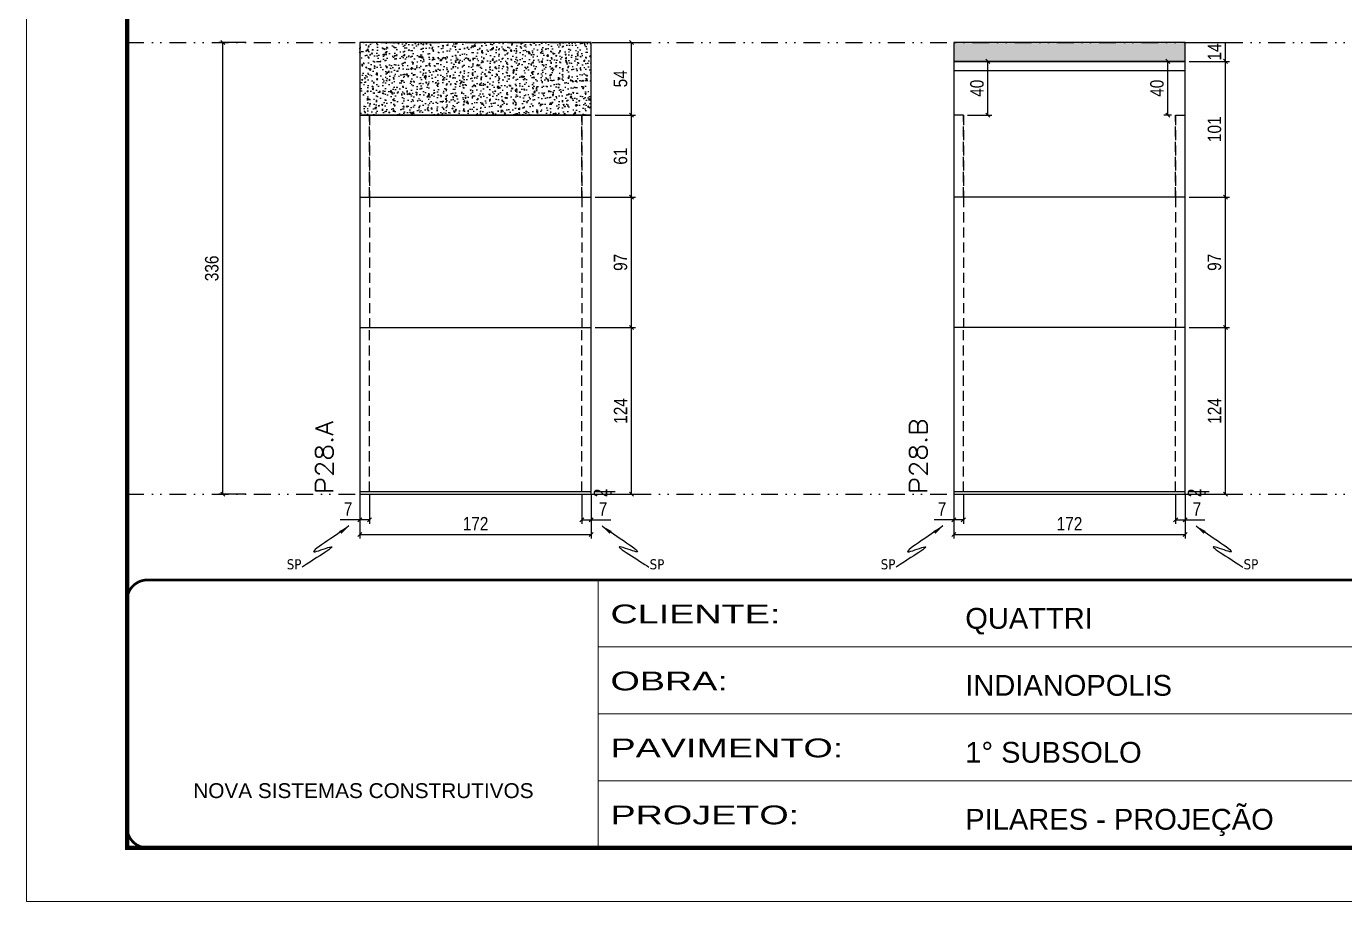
# Model space of a CAD drawing. Header units: millimetres. Extents: x 1945 to 8225, y 304 to 15137.
# Drawn here: x 3530 to 4511, y 2601 to 3252 of the extents above; entities that cross this region are included whole.
import ezdxf

# ---------------------------------------------------------------- set-up
doc = ezdxf.new("R2010")
doc.units = ezdxf.units.MM
for name, pattern in [('CONTINUO', [0]), ('DASHED', [0.75, 0.5, -0.25]), ('DIVIDE2', [0.625, 0.25, -0.125, 0, -0.125, 0, -0.125]), ('HIDDEN', [0.375, 0.25, -0.125])]:
    doc.linetypes.add(name, pattern=pattern)
for name, color, linetype in [('COTA', 241, 'Continuous'), ('Nível', 160, 'Continuous'), ('Painéis', 200, 'Continuous'), ('SARR_2.2x7', 40, 'Continuous'), ('texto', 7, 'Continuous')]:
    doc.layers.add(name, color=color, linetype=linetype)
for name, color, linetype, lineweight in [('Folhas', 255, 'Continuous', 9), ('SARRAFO DE PRESSAO', 251, 'DASHED', 9), ('Texto Seção', 7, 'Continuous', 15)]:
    doc.layers.add(name, color=color, linetype=linetype, lineweight=lineweight)
doc.styles.add('ARIAL', font='arial.ttf')
doc.styles.add('COTA TECNICA', font='techl___.ttf', dxfattribs={"height": 10})
doc.styles.add('REGUA-120', font='ROMANS.shx', dxfattribs={"height": 15})
doc.styles.get("Standard").update_dxf_attribs({"font": 'arial.ttf'})
doc.styles.add('Tecnologia', font='')
doc.styles.get('Tecnologia').set_extended_font_data('Forgotten Futurist')
doc.dimstyles.new('PAINEL', dxfattribs={"dimtxt": 10, "dimasz": 3, "dimexe": 3, "dimexo": 3, "dimgap": 3, "dimtad": 1, "dimdec": 1, "dimzin": 12, "dimdsep": 46, "dimtxsty": 'COTA TECNICA', "dimblk1": 'OBLIQUE', "dimblk2": 'OBLIQUE', "dimsah": 1, "dimcen": 0.9, "dimclrd": 4, "dimclre": 4, "dimclrt": 240, "dimadec": 1, "dimazin": 3, "dimtfac": 1, "dimtdec": 1, "dimtmove": 0, "dimatfit": 3, "dimfxl": 1, "dimtolj": 1, "dimtzin": 12, "dimarcsym": 0})
doc.dimstyles.new('PAINEL-NOVA', dxfattribs={"dimtxt": 10, "dimasz": 3, "dimexe": 3, "dimexo": 3, "dimgap": 3, "dimtad": 1, "dimdec": 1, "dimzin": 12, "dimdsep": 46, "dimtxsty": 'COTA TECNICA', "dimblk1": 'OBLIQUE', "dimblk2": 'OBLIQUE', "dimsah": 1, "dimcen": 0.9, "dimclrd": 4, "dimclre": 4, "dimclrt": 240, "dimadec": 1, "dimazin": 3, "dimtfac": 1, "dimtdec": 1, "dimtix": 1, "dimtmove": 0, "dimatfit": 3, "dimfxl": 1, "dimtolj": 1, "dimtzin": 12, "dimarcsym": 0})
doc.dimstyles.get("Standard").update_dxf_attribs({"dimtxt": 0.18, "dimasz": 0.18, "dimexe": 0.18, "dimexo": 0.0625, "dimgap": 0.09, "dimtad": 0, "dimtih": 1, "dimtoh": 1, "dimdec": 4, "dimzin": 0, "dimdsep": 46, "dimtxsty": 'Standard', "dimcen": 0.09, "dimadec": 0, "dimazin": 0, "dimtfac": 1, "dimtdec": 4, "dimtofl": 0, "dimtmove": 0, "dimatfit": 3, "dimfxl": 1, "dimtolj": 1, "dimtzin": 0, "dimarcsym": 0})

# ---------------------------------------------------------------- blocks, each defined once
blk = doc.blocks.new('9999999999')
at = {"color": 30, "linetype": 'CONTINUO'}
for p, q in [((98564.56, 34230.21), (98564.56, 34429.45)), ((98564.56, 34379.64), (99583.98, 34379.64)), ((98564.56, 34329.83), (99487.98, 34329.83)), ((98564.56, 34280.02), (99487.98, 34280.02))]:
    blk.add_line(p, q, dxfattribs=at)
at = {"color": 30, "linetype": 'CONTINUO', "const_width": 2}
blk.add_lwpolyline([(99583.98, 34230.21), (99583.98, 34414.45, 0.414214), (99568.98, 34429.45), (98228.98, 34429.45, 0.414214), (98213.98, 34414.45), (98213.98, 34245.21, 0.414214), (98228.98, 34230.21), (99583.98, 34230.21)], format="xyb", dxfattribs=at)
at = {"layer": 'Folhas'}
blk.add_lwpolyline([(98138.98, 34190.21), (99623.98, 34190.21), (99623.98, 35240.21), (98138.98, 35240.21)], close=True, dxfattribs=at)
at = {"layer": 'Folhas', "color": 30, "const_width": 3}
blk.add_lwpolyline([(98213.98, 34230.21), (99583.98, 34230.21), (99583.98, 35200.21), (98213.98, 35200.21)], close=True, dxfattribs=at)
at = {"color": 7, "linetype": 'Continuous', "ltscale": 5, "style": 'ARIAL'}
for s, height, p in [('QUATTRI', 15.483, (98837.68, 34393.13)), ('INDIANOPOLIS', 15.4829, (98837.68, 34343.32)), ('1° SUBSOLO', 15.483, (98837.68, 34293.51)), ('NOVA SISTEMAS CONSTRUTIVOS', 11.0592, (98263.19, 34267.21)), ('PILARES - PROJEÇÃO', 15.4829, (98837.68, 34243.7))]:
    blk.add_text(s, height=height, dxfattribs=at).set_placement(p)
at = {"layer": 'Folhas', "color": 7, "style": 'Tecnologia', "width": 1.5}
for s, p in [('CLIENTE:', (98573.65, 34397.17)), ('OBRA:', (98573.65, 34347.31)), ('PAVIMENTO:', (98573.65, 34297.5)), ('PROJETO:', (98573.65, 34247.69))]:
    blk.add_text(s, height=14, dxfattribs=at).set_placement(p)
blk = doc.blocks.new('*D1130')
at = {"layer": 'COTA', "color": 4, "linetype": 'Continuous', "lineweight": -2, "ltscale": 30, "transparency": 16777216}
for p, q in [((3953.11, 2906.32), (3968.11, 2906.32)), ((3953.11, 2904.32), (3968.11, 2904.32)), ((3965.11, 2904.32), (3965.11, 2906.32))]:
    blk.add_line(p, q, dxfattribs=at)
at = {"layer": 'Defpoints', "color": 0, "linetype": 'Continuous', "ltscale": 30, "transparency": 16777216}
for p in [(3950.11, 2906.32), (3950.11, 2904.32), (3965.11, 2906.32)]:
    blk.add_point(p, dxfattribs=at)
at = {"layer": 'COTA', "color": 240, "linetype": 'Continuous', "ltscale": 30, "transparency": 16777216, "insert": (3957.11, 2905.32), "char_height": 10, "attachment_point": 5, "rotation": 90, "style": 'COTA TECNICA'}
blk.add_mtext('\\A1;2', dxfattribs=at)
blk = doc.blocks.new('_Oblique')
at = {"color": 0, "linetype": 'ByBlock', "lineweight": -2}
blk.add_line((-0.5, -0.5), (0.5, 0.5), dxfattribs=at)
blk = doc.blocks.new('*D1131')
at = {"layer": 'COTA', "color": 4, "linetype": 'Continuous', "lineweight": -2, "ltscale": 30, "transparency": 16777216}
for p, q in [((3953.11, 3125.32), (3983.11, 3125.32)), ((3980.11, 3028.32), (3980.11, 3125.32)), ((3953.11, 3028.32), (3983.11, 3028.32))]:
    blk.add_line(p, q, dxfattribs=at)
at = {"layer": 'Defpoints', "color": 0, "linetype": 'Continuous', "ltscale": 30, "transparency": 16777216}
for p in [(3950.11, 3125.32), (3980.11, 3125.32), (3950.11, 3028.32)]:
    blk.add_point(p, dxfattribs=at)
at = {"layer": 'COTA', "color": 4, "linetype": 'Continuous', "lineweight": -2, "ltscale": 30, "transparency": 16777216, "xscale": 3, "yscale": 3, "zscale": 3}
for p, rotation in [((3980.11, 3125.32), 90), ((3980.11, 3028.32), 270)]:
    blk.add_blockref('_Oblique', p, dxfattribs=dict(at, rotation=rotation))
at = {"layer": 'COTA', "color": 240, "linetype": 'Continuous', "ltscale": 30, "transparency": 16777216, "insert": (3972.01, 3076.82), "char_height": 10, "attachment_point": 5, "rotation": 90, "style": 'COTA TECNICA'}
blk.add_mtext('\\A1;97', dxfattribs=at)
blk = doc.blocks.new('*D1132')
at = {"layer": 'COTA', "color": 4, "linetype": 'Continuous', "lineweight": -2, "ltscale": 30, "transparency": 16777216}
for p, q in [((3953.11, 3186.32), (3983.11, 3186.32)), ((3980.11, 3125.32), (3980.11, 3186.32)), ((3953.11, 3125.32), (3983.11, 3125.32))]:
    blk.add_line(p, q, dxfattribs=at)
at = {"layer": 'Defpoints', "color": 0, "linetype": 'Continuous', "ltscale": 30, "transparency": 16777216}
for p in [(3950.11, 3186.32), (3980.11, 3186.32), (3950.11, 3125.32)]:
    blk.add_point(p, dxfattribs=at)
at = {"layer": 'COTA', "color": 4, "linetype": 'Continuous', "lineweight": -2, "ltscale": 30, "transparency": 16777216, "xscale": 3, "yscale": 3, "zscale": 3}
for p, rotation in [((3980.11, 3186.32), 90), ((3980.11, 3125.32), 270)]:
    blk.add_blockref('_Oblique', p, dxfattribs=dict(at, rotation=rotation))
at = {"layer": 'COTA', "color": 240, "linetype": 'Continuous', "ltscale": 30, "transparency": 16777216, "insert": (3972.01, 3155.82), "char_height": 10, "attachment_point": 5, "rotation": 90, "style": 'COTA TECNICA'}
blk.add_mtext('\\A1;61', dxfattribs=at)
blk = doc.blocks.new('*D1133')
at = {"layer": 'COTA', "color": 4, "linetype": 'Continuous', "lineweight": -2, "ltscale": 30, "transparency": 16777216}
for p, q in [((3953.11, 3240.32), (3983.11, 3240.32)), ((3980.11, 3186.32), (3980.11, 3240.32)), ((3953.11, 3186.32), (3983.11, 3186.32))]:
    blk.add_line(p, q, dxfattribs=at)
at = {"layer": 'Defpoints', "color": 0, "linetype": 'Continuous', "ltscale": 30, "transparency": 16777216}
for p in [(3950.11, 3240.32), (3980.11, 3240.32), (3950.11, 3186.32)]:
    blk.add_point(p, dxfattribs=at)
at = {"layer": 'COTA', "color": 4, "linetype": 'Continuous', "lineweight": -2, "ltscale": 30, "transparency": 16777216, "xscale": 3, "yscale": 3, "zscale": 3}
for p, rotation in [((3980.11, 3240.32), 90), ((3980.11, 3186.32), 270)]:
    blk.add_blockref('_Oblique', p, dxfattribs=dict(at, rotation=rotation))
at = {"layer": 'COTA', "color": 240, "linetype": 'Continuous', "ltscale": 30, "transparency": 16777216, "insert": (3972, 3213.32), "char_height": 10, "attachment_point": 5, "rotation": 90, "style": 'COTA TECNICA'}
blk.add_mtext('\\A1;54', dxfattribs=at)
blk = doc.blocks.new('*D1134')
at = {"layer": 'COTA', "color": 4, "linetype": 'Continuous', "lineweight": -2, "ltscale": 30, "transparency": 16777216}
for p, q in [((3953.11, 3028.32), (3983.11, 3028.32)), ((3980.11, 2904.32), (3980.11, 3028.32)), ((3953.11, 2904.32), (3983.11, 2904.32))]:
    blk.add_line(p, q, dxfattribs=at)
at = {"layer": 'Defpoints', "color": 0, "linetype": 'Continuous', "ltscale": 30, "transparency": 16777216}
for p in [(3950.11, 3028.32), (3980.11, 3028.32), (3950.11, 2904.32)]:
    blk.add_point(p, dxfattribs=at)
at = {"layer": 'COTA', "color": 4, "linetype": 'Continuous', "lineweight": -2, "ltscale": 30, "transparency": 16777216, "xscale": 3, "yscale": 3, "zscale": 3}
for p, rotation in [((3980.11, 3028.32), 90), ((3980.11, 2904.32), 270)]:
    blk.add_blockref('_Oblique', p, dxfattribs=dict(at, rotation=rotation))
at = {"layer": 'COTA', "color": 240, "linetype": 'Continuous', "ltscale": 30, "transparency": 16777216, "insert": (3972.04, 2966.32), "char_height": 10, "attachment_point": 5, "rotation": 90, "style": 'COTA TECNICA'}
blk.add_mtext('\\A1;124', dxfattribs=at)
blk = doc.blocks.new('*D1135')
at = {"layer": 'COTA', "color": 4, "linetype": 'Continuous', "lineweight": -2, "ltscale": 30, "transparency": 16777216}
for p, q in [((3778.11, 2901.32), (3778.11, 2871.32)), ((3950.11, 2901.32), (3950.11, 2871.32)), ((3778.11, 2874.32), (3950.11, 2874.32))]:
    blk.add_line(p, q, dxfattribs=at)
at = {"layer": 'Defpoints', "color": 0, "linetype": 'Continuous', "ltscale": 30, "transparency": 16777216}
for p in [(3778.11, 2904.32), (3950.11, 2904.32), (3950.11, 2874.32)]:
    blk.add_point(p, dxfattribs=at)
at = {"layer": 'COTA', "color": 4, "linetype": 'Continuous', "lineweight": -2, "ltscale": 30, "transparency": 16777216, "xscale": 3, "yscale": 3, "zscale": 3, "rotation": 180}
blk.add_blockref('_Oblique', (3778.11, 2874.32), dxfattribs=at)
at = {"layer": 'COTA', "color": 4, "linetype": 'Continuous', "lineweight": -2, "ltscale": 30, "transparency": 16777216, "xscale": 3, "yscale": 3, "zscale": 3}
blk.add_blockref('_Oblique', (3950.11, 2874.32), dxfattribs=at)
at = {"layer": 'COTA', "color": 240, "linetype": 'Continuous', "ltscale": 30, "transparency": 16777216, "insert": (3864.11, 2882.4), "char_height": 10, "attachment_point": 5, "style": 'COTA TECNICA'}
blk.add_mtext('\\A1;172', dxfattribs=at)
blk = doc.blocks.new('*D25')
at = {"layer": 'COTA', "color": 4, "linetype": 'ByBlock', "lineweight": -2, "transparency": 16777216}
for p, q in [((4967.62, 7361.82), (4967.62, 7339.8)), ((4974.62, 7361.82), (4974.62, 7339.8)), ((4967.62, 7342.8), (4952.89, 7342.8)), ((4974.62, 7342.8), (4967.62, 7342.8))]:
    blk.add_line(p, q, dxfattribs=at)
at = {"layer": 'Defpoints', "color": 0, "linetype": 'ByBlock', "transparency": 16777216}
for p in [(4967.62, 7364.82), (4974.62, 7364.82), (4967.62, 7342.8)]:
    blk.add_point(p, dxfattribs=at)
at = {"layer": 'COTA', "color": 4, "linetype": 'ByBlock', "lineweight": -2, "transparency": 16777216, "xscale": 3, "yscale": 3, "zscale": 3, "rotation": 180}
blk.add_blockref('_Oblique', (4967.62, 7342.8), dxfattribs=at)
at = {"layer": 'COTA', "color": 4, "linetype": 'ByBlock', "lineweight": -2, "transparency": 16777216, "xscale": 3, "yscale": 3, "zscale": 3}
blk.add_blockref('_Oblique', (4974.62, 7342.8), dxfattribs=at)
at = {"layer": 'COTA', "color": 240, "linetype": 'ByBlock', "transparency": 16777216, "insert": (4958.75, 7350.87), "char_height": 10, "attachment_point": 5, "style": 'COTA TECNICA'}
blk.add_mtext('\\A1;7', dxfattribs=at)
blk = doc.blocks.new('*D27')
at = {"layer": 'COTA', "color": 4, "linetype": 'ByBlock', "lineweight": -2, "transparency": 16777216}
for p, q in [((131596.05, 29930.75), (131596.05, 29908.67)), ((131603.05, 29930.68), (131603.05, 29908.67)), ((131596.05, 29911.67), (131603.05, 29911.67)), ((131603.05, 29911.67), (131617.78, 29911.67))]:
    blk.add_line(p, q, dxfattribs=at)
at = {"layer": 'Defpoints', "color": 0, "linetype": 'ByBlock', "transparency": 16777216}
for p in [(131596.05, 29933.75), (131603.05, 29933.68), (131603.05, 29911.67)]:
    blk.add_point(p, dxfattribs=at)
at = {"layer": 'COTA', "color": 4, "linetype": 'ByBlock', "lineweight": -2, "transparency": 16777216, "xscale": 3, "yscale": 3, "zscale": 3, "rotation": 180}
blk.add_blockref('_Oblique', (131596.05, 29911.67), dxfattribs=at)
at = {"layer": 'COTA', "color": 4, "linetype": 'ByBlock', "lineweight": -2, "transparency": 16777216, "xscale": 3, "yscale": 3, "zscale": 3}
blk.add_blockref('_Oblique', (131603.05, 29911.67), dxfattribs=at)
at = {"layer": 'COTA', "color": 240, "linetype": 'ByBlock', "transparency": 16777216, "insert": (131611.91, 29919.74), "char_height": 10, "attachment_point": 5, "style": 'COTA TECNICA'}
blk.add_mtext('\\A1;7', dxfattribs=at)
blk = doc.blocks.new('*D1136')
at = {"layer": 'COTA', "color": 4, "linetype": 'Continuous', "lineweight": -2, "ltscale": 30, "transparency": 16777216}
for p, q in [((4395.11, 2906.32), (4410.11, 2906.32)), ((4395.11, 2904.32), (4410.11, 2904.32)), ((4407.11, 2904.32), (4407.11, 2906.32))]:
    blk.add_line(p, q, dxfattribs=at)
at = {"layer": 'Defpoints', "color": 0, "linetype": 'Continuous', "ltscale": 30, "transparency": 16777216}
for p in [(4392.11, 2906.32), (4392.11, 2904.32), (4407.11, 2906.32)]:
    blk.add_point(p, dxfattribs=at)
at = {"layer": 'COTA', "color": 240, "linetype": 'Continuous', "ltscale": 30, "transparency": 16777216, "insert": (4399.11, 2905.32), "char_height": 10, "attachment_point": 5, "rotation": 90, "style": 'COTA TECNICA'}
blk.add_mtext('\\A1;2', dxfattribs=at)
blk = doc.blocks.new('*D1137')
at = {"layer": 'COTA', "color": 4, "linetype": 'Continuous', "lineweight": -2, "ltscale": 30, "transparency": 16777216}
for p, q in [((4395.11, 3125.32), (4425.11, 3125.32)), ((4422.11, 3028.32), (4422.11, 3125.32)), ((4395.11, 3028.32), (4425.11, 3028.32))]:
    blk.add_line(p, q, dxfattribs=at)
at = {"layer": 'Defpoints', "color": 0, "linetype": 'Continuous', "ltscale": 30, "transparency": 16777216}
for p in [(4392.11, 3125.32), (4422.11, 3125.32), (4392.11, 3028.32)]:
    blk.add_point(p, dxfattribs=at)
at = {"layer": 'COTA', "color": 4, "linetype": 'Continuous', "lineweight": -2, "ltscale": 30, "transparency": 16777216, "xscale": 3, "yscale": 3, "zscale": 3}
for p, rotation in [((4422.11, 3125.32), 90), ((4422.11, 3028.32), 270)]:
    blk.add_blockref('_Oblique', p, dxfattribs=dict(at, rotation=rotation))
at = {"layer": 'COTA', "color": 240, "linetype": 'Continuous', "ltscale": 30, "transparency": 16777216, "insert": (4414.01, 3076.82), "char_height": 10, "attachment_point": 5, "rotation": 90, "style": 'COTA TECNICA'}
blk.add_mtext('\\A1;97', dxfattribs=at)
blk = doc.blocks.new('*D1138')
at = {"layer": 'COTA', "color": 4, "linetype": 'Continuous', "lineweight": -2, "ltscale": 30, "transparency": 16777216}
for p, q in [((4395.11, 3226.32), (4425.11, 3226.32)), ((4422.11, 3125.32), (4422.11, 3226.32)), ((4395.11, 3125.32), (4425.11, 3125.32))]:
    blk.add_line(p, q, dxfattribs=at)
at = {"layer": 'Defpoints', "color": 0, "linetype": 'Continuous', "ltscale": 30, "transparency": 16777216}
for p in [(4392.11, 3226.32), (4422.11, 3226.32), (4392.11, 3125.32)]:
    blk.add_point(p, dxfattribs=at)
at = {"layer": 'COTA', "color": 4, "linetype": 'Continuous', "lineweight": -2, "ltscale": 30, "transparency": 16777216, "xscale": 3, "yscale": 3, "zscale": 3}
for p, rotation in [((4422.11, 3226.32), 90), ((4422.11, 3125.32), 270)]:
    blk.add_blockref('_Oblique', p, dxfattribs=dict(at, rotation=rotation))
at = {"layer": 'COTA', "color": 240, "linetype": 'Continuous', "ltscale": 30, "transparency": 16777216, "insert": (4414.01, 3175.82), "char_height": 10, "attachment_point": 5, "rotation": 90, "style": 'COTA TECNICA'}
blk.add_mtext('\\A1;101', dxfattribs=at)
blk = doc.blocks.new('*D1139')
at = {"layer": 'COTA', "color": 4, "linetype": 'Continuous', "lineweight": -2, "ltscale": 30, "transparency": 16777216}
for p, q in [((4395.11, 3240.32), (4425.11, 3240.32)), ((4422.11, 3226.32), (4422.11, 3240.32)), ((4395.11, 3226.32), (4425.11, 3226.32))]:
    blk.add_line(p, q, dxfattribs=at)
at = {"layer": 'Defpoints', "color": 0, "linetype": 'Continuous', "ltscale": 30, "transparency": 16777216}
for p in [(4392.11, 3240.32), (4422.11, 3240.32), (4392.11, 3226.32)]:
    blk.add_point(p, dxfattribs=at)
at = {"layer": 'COTA', "color": 240, "linetype": 'Continuous', "ltscale": 30, "transparency": 16777216, "insert": (4414.04, 3233.32), "char_height": 10, "attachment_point": 5, "rotation": 90, "style": 'COTA TECNICA'}
blk.add_mtext('\\A1;14', dxfattribs=at)
blk = doc.blocks.new('*D1140')
at = {"layer": 'COTA', "color": 4, "linetype": 'Continuous', "lineweight": -2, "ltscale": 30, "transparency": 16777216}
for p, q in [((4395.11, 3028.32), (4425.11, 3028.32)), ((4422.11, 2904.32), (4422.11, 3028.32)), ((4395.11, 2904.32), (4425.11, 2904.32))]:
    blk.add_line(p, q, dxfattribs=at)
at = {"layer": 'Defpoints', "color": 0, "linetype": 'Continuous', "ltscale": 30, "transparency": 16777216}
for p in [(4392.11, 3028.32), (4422.11, 3028.32), (4392.11, 2904.32)]:
    blk.add_point(p, dxfattribs=at)
at = {"layer": 'COTA', "color": 4, "linetype": 'Continuous', "lineweight": -2, "ltscale": 30, "transparency": 16777216, "xscale": 3, "yscale": 3, "zscale": 3}
for p, rotation in [((4422.11, 3028.32), 90), ((4422.11, 2904.32), 270)]:
    blk.add_blockref('_Oblique', p, dxfattribs=dict(at, rotation=rotation))
at = {"layer": 'COTA', "color": 240, "linetype": 'Continuous', "ltscale": 30, "transparency": 16777216, "insert": (4414.04, 2966.32), "char_height": 10, "attachment_point": 5, "rotation": 90, "style": 'COTA TECNICA'}
blk.add_mtext('\\A1;124', dxfattribs=at)
blk = doc.blocks.new('*D1141')
at = {"layer": 'COTA', "color": 4, "linetype": 'Continuous', "lineweight": -2, "ltscale": 30, "transparency": 16777216}
for p, q in [((4220.11, 2901.32), (4220.11, 2871.32)), ((4392.11, 2901.32), (4392.11, 2871.32)), ((4220.11, 2874.32), (4392.11, 2874.32))]:
    blk.add_line(p, q, dxfattribs=at)
at = {"layer": 'Defpoints', "color": 0, "linetype": 'Continuous', "ltscale": 30, "transparency": 16777216}
for p in [(4220.11, 2904.32), (4392.11, 2904.32), (4392.11, 2874.32)]:
    blk.add_point(p, dxfattribs=at)
at = {"layer": 'COTA', "color": 4, "linetype": 'Continuous', "lineweight": -2, "ltscale": 30, "transparency": 16777216, "xscale": 3, "yscale": 3, "zscale": 3, "rotation": 180}
blk.add_blockref('_Oblique', (4220.11, 2874.32), dxfattribs=at)
at = {"layer": 'COTA', "color": 4, "linetype": 'Continuous', "lineweight": -2, "ltscale": 30, "transparency": 16777216, "xscale": 3, "yscale": 3, "zscale": 3}
blk.add_blockref('_Oblique', (4392.11, 2874.32), dxfattribs=at)
at = {"layer": 'COTA', "color": 240, "linetype": 'Continuous', "ltscale": 30, "transparency": 16777216, "insert": (4306.11, 2882.4), "char_height": 10, "attachment_point": 5, "style": 'COTA TECNICA'}
blk.add_mtext('\\A1;172', dxfattribs=at)
blk = doc.blocks.new('*D1293')
at = {"layer": 'COTA', "color": 4, "linetype": 'Continuous', "lineweight": -2, "ltscale": 30, "transparency": 16777216}
for p, q in [((3693.08, 3240.32), (3673.08, 3240.32)), ((3676.08, 2904.32), (3676.08, 3240.32)), ((3693.08, 2904.32), (3673.08, 2904.32))]:
    blk.add_line(p, q, dxfattribs=at)
at = {"layer": 'Defpoints', "color": 0, "linetype": 'Continuous', "ltscale": 30, "transparency": 16777216}
for p in [(3676.08, 3240.32), (3696.08, 3240.32), (3696.08, 2904.32)]:
    blk.add_point(p, dxfattribs=at)
at = {"layer": 'COTA', "color": 4, "linetype": 'Continuous', "lineweight": -2, "ltscale": 30, "transparency": 16777216, "xscale": 3, "yscale": 3, "zscale": 3}
for p, rotation in [((3676.08, 3240.32), 90), ((3676.08, 2904.32), 270)]:
    blk.add_blockref('_Oblique', p, dxfattribs=dict(at, rotation=rotation))
at = {"layer": 'COTA', "color": 240, "linetype": 'Continuous', "ltscale": 30, "transparency": 16777216, "insert": (3667.86, 3072.32), "char_height": 10, "attachment_point": 5, "rotation": 90, "style": 'COTA TECNICA'}
blk.add_mtext('\\A1;336', dxfattribs=at)
blk = doc.blocks.new('*D1786')
at = {"layer": 'COTA', "color": 4, "lineweight": -2, "transparency": 16777216}
for p, q in [((4382.11, 3226.32), (4376.33, 3226.32)), ((4379.33, 3186.32), (4379.33, 3226.32)), ((4382.11, 3186.32), (4376.33, 3186.32))]:
    blk.add_line(p, q, dxfattribs=at)
at = {"layer": 'Defpoints', "color": 0, "transparency": 16777216}
for p in [(4379.33, 3226.32), (4385.11, 3226.32), (4385.11, 3186.32)]:
    blk.add_point(p, dxfattribs=at)
at = {"layer": 'COTA', "color": 4, "lineweight": -2, "transparency": 16777216, "xscale": 3, "yscale": 3, "zscale": 3}
for p, rotation in [((4379.33, 3226.32), 90), ((4379.33, 3186.32), 270)]:
    blk.add_blockref('_Oblique', p, dxfattribs=dict(at, rotation=rotation))
at = {"layer": 'COTA', "color": 240, "transparency": 16777216, "insert": (4371.23, 3206.32), "char_height": 10, "attachment_point": 5, "rotation": 90, "style": 'COTA TECNICA'}
blk.add_mtext('\\A1;40', dxfattribs=at)
blk = doc.blocks.new('*D1787')
at = {"layer": 'COTA', "color": 4, "lineweight": -2, "transparency": 16777216}
for p, q in [((4230.11, 3226.32), (4248.41, 3226.32)), ((4245.41, 3186.32), (4245.41, 3226.32)), ((4230.11, 3186.32), (4248.41, 3186.32))]:
    blk.add_line(p, q, dxfattribs=at)
at = {"layer": 'Defpoints', "color": 0, "transparency": 16777216}
for p in [(4227.11, 3226.32), (4245.41, 3226.32), (4227.11, 3186.32)]:
    blk.add_point(p, dxfattribs=at)
at = {"layer": 'COTA', "color": 4, "lineweight": -2, "transparency": 16777216, "xscale": 3, "yscale": 3, "zscale": 3}
for p, rotation in [((4245.41, 3226.32), 90), ((4245.41, 3186.32), 270)]:
    blk.add_blockref('_Oblique', p, dxfattribs=dict(at, rotation=rotation))
at = {"layer": 'COTA', "color": 240, "transparency": 16777216, "insert": (4237.3, 3206.32), "char_height": 10, "attachment_point": 5, "rotation": 90, "style": 'COTA TECNICA'}
blk.add_mtext('\\A1;40', dxfattribs=at)
blk = doc.blocks.new('SLIPTEE')
at = {"layer": 'texto', "color": 0, "insert": (-49.02, -55.13), "char_height": 7.5, "attachment_point": 5}
blk.add_mtext('\\fTahoma|b0|i0|c0|p34;\\C4;SP', dxfattribs=at)
at = {"layer": 'COTA', "linetype": 'ByBlock'}
dim = blk.add_linear_dim(base=(0, -22.02), p1=(7, 0), p2=(0, 0), dimstyle='PAINEL-NOVA', override={"dimarcsym": 1}, dxfattribs=at)
dim.commit()
dim.dimension.update_dxf_attribs({"geometry": '*D25', "text_midpoint": (-8.87, -13.94), "insert": (-4967.62, -7364.82)})
at = {"layer": 'COTA', "path_type": 1}
blk.add_leader([(-8.21, -26.55), (-33.31, -45.71), (-21.61, -42.03), (-43.08, -57.3)], dimstyle='Standard', override={"dimasz": 8}, dxfattribs=at)
blk = doc.blocks.new('sliptD')
at = {"layer": 'texto', "color": 0, "insert": (49.02, -55.13), "char_height": 7.5, "attachment_point": 5}
blk.add_mtext('\\fTahoma|b0|i0|c0|p34;\\C4;SP', dxfattribs=at)
at = {"layer": 'COTA', "linetype": 'ByBlock'}
dim = blk.add_linear_dim(base=(0, -22.02), p1=(-7, 0.07), p2=(0, 0), dimstyle='PAINEL-NOVA', override={"dimarcsym": 1}, dxfattribs=at)
dim.commit()
dim.dimension.update_dxf_attribs({"geometry": '*D27', "text_midpoint": (8.87, -13.94), "insert": (-131603.05, -29933.68)})
at = {"layer": 'COTA', "path_type": 1}
blk.add_leader([(8.21, -26.55), (33.31, -45.71), (21.61, -42.03), (43.08, -57.3)], dimstyle='Standard', override={"dimasz": 8}, dxfattribs=at)
blk = doc.blocks.new('SLIPTDD')
at = {"layer": 'COTA', "linetype": 'ByBlock'}
blk.add_blockref('sliptD', (0, 0), dxfattribs=at)

msp = doc.modelspace()

# ---------------------------------------------------------------- hatches: boundary and pattern name
at = {"layer": 'COTA', "linetype": 'Continuous', "ltscale": 30}
h = msp.add_hatch(dxfattribs=at)
h.set_pattern_fill('AR-CONC', color=256, scale=0.05, angle=1)
h.set_pattern_definition([(51, (3913.114, 7934.723), (9.121755, -0.637855), [0.9525, -10.4775]), (356, (3913.114, 7934.723), (-1.928623, 9.520633), [0.762, -8.38203]), (101.45144, (3913.874, 7934.67), (7.193132, 8.882778), [0.8095, -8.904512]), (47.1842, (3913.07, 7937.263), (13.588575, -1.865247), [1.42875, -15.71625]), (97.63556, (3914.202, 7937.107), (11.65249, 12.576586), [1.21425, -13.35678]), (352.18415, (3913.07, 7937.263), (11.65249, 12.576586), [1.143, -12.572987]), (22, (3914.3505, 7936.65), (7.668804, -4.980179), [0.9525, -10.4775]), (327, (3914.35, 7936.65), (2.928905, 9.261925), [0.762, -8.382]), (72.45145, (3914.9895, 7936.235), (10.597708, 4.281746), [0.8095, -8.904497]), (38.5, (3913.114, 7934.723), (0.0806222, 4.2298032), [0, -8.2804, 0, -8.509, 0, -8.41375]), (8.5, (3913.114, 7934.723), (3.2530547, 5.066574), [0, -4.8514, 0, -8.0899, 0, -3.20675]), (328.5, (3910.2822, 7934.6737), (6.7834962, -0.1680745), [0, -3.175, 0, -9.906, 0, -13.1445]), (318.5, (3909.0124, 7934.6515), (7.383143, 1.4003915), [0, -4.1275, 0, -6.5786, 0, -9.3345])])
h.paths.add_polyline_path([(3950.11, 3240.32), (3778.11, 3240.32), (3778.11, 3186.32), (3950.11, 3186.32)])
at = {"layer": 'COTA'}
h = msp.add_hatch(dxfattribs=at)
h.set_pattern_fill('AR-CONC', color=256, scale=0.03)
h.paths.add_polyline_path([(4392.11, 3240.32), (4220.11, 3240.32), (4220.11, 3226.32), (4392.11, 3226.32)])

# ---------------------------------------------------------------- linework, layer by layer
for p, q in [((4227.11, 3186.32), (4220.11, 3186.32)), ((4385.11, 3186.32), (4392.11, 3186.32))]:
    msp.add_line(p, q, dxfattribs=at)
at = {"layer": 'COTA', "linetype": 'Continuous', "ltscale": 30}
for points in [[(3778.11, 3186.32), (3950.11, 3186.32), (3950.11, 3240.32), (3778.11, 3240.32)], [(4220.11, 3226.32), (4392.11, 3226.32), (4392.11, 3240.32), (4220.11, 3240.32)]]:
    msp.add_lwpolyline(points, close=True, dxfattribs=at)
at = {"layer": 'Nível', "color": 4, "linetype": 'DIVIDE2', "ltscale": 50}
for p, q in [((3604.86, 3240.32), (4974.86, 3240.32)), ((3604.86, 2904.32), (4974.86, 2904.32))]:
    msp.add_line(p, q, dxfattribs=at)
at = {"layer": 'Painéis', "linetype": 'Continuous', "ltscale": 30}
for p, q in [((4220.11, 3226.32), (4220.11, 2904.32)), ((3778.11, 3186.32), (3778.11, 2904.32))]:
    msp.add_line(p, q, dxfattribs=at)
for points in [[(4392.11, 3226.32), (4220.11, 3226.32)], [(4392.11, 2904.32), (4392.11, 3226.32)], [(3950.11, 3186.32), (3778.11, 3186.32)], [(3950.11, 2904.32), (3950.11, 3186.32)], [(3778.11, 3125.32), (3950.11, 3125.32)], [(4392.11, 3125.32), (4220.11, 3125.32)], [(3778.11, 3028.32), (3950.11, 3028.32)], [(4392.11, 3028.32), (4220.11, 3028.32)], [(3778.11, 2906.32), (3950.11, 2906.32)], [(3778.11, 2904.32), (3950.11, 2904.32)], [(4220.11, 2906.32), (4392.11, 2906.32)], [(4220.11, 2904.32), (4392.11, 2904.32)]]:
    msp.add_lwpolyline(points, dxfattribs=at)
at = {"layer": 'SARR_2.2x7', "linetype": 'HIDDEN', "ltscale": 30}
for p, q in [((3785.11, 3125.32), (3785.11, 3028.32)), ((3943.11, 3125.32), (3943.11, 3028.32)), ((4227.11, 3125.32), (4227.11, 3028.32)), ((4385.11, 3125.32), (4385.11, 3028.32))]:
    msp.add_line(p, q, dxfattribs=at)
at = {"layer": 'SARR_2.2x7', "linetype": 'Continuous', "ltscale": 30}
msp.add_lwpolyline([(4392.11, 3219.32), (4220.11, 3219.32)], dxfattribs=at)
at = {"layer": 'SARR_2.2x7', "linetype": 'HIDDEN', "ltscale": 30}
for points in [[(3785.11, 3125.32), (3785.11, 3186.32), (3785.11, 3125.32)], [(3943.11, 3125.32), (3943.11, 3186.32), (3943.11, 3125.32)], [(4227.11, 3125.32), (4227.11, 3186.32), (4227.11, 3125.32)], [(4385.11, 3125.32), (4385.11, 3186.32), (4385.11, 3125.32)], [(3785.11, 2906.32), (3785.11, 3028.32)], [(3943.11, 2906.32), (3943.11, 3028.32)], [(4227.11, 2906.32), (4227.11, 3028.32)], [(4385.11, 2906.32), (4385.11, 3028.32)]]:
    msp.add_lwpolyline(points, dxfattribs=at)

# ---------------------------------------------------------------- block references
at = {"layer": 'COTA', "linetype": 'Continuous', "ltscale": 30}
for name, p in [('SLIPTEE', (3778.11, 2907.32)), ('SLIPTDD', (3950.11, 2907.32)), ('SLIPTEE', (4220.11, 2907.32)), ('SLIPTDD', (4392.11, 2907.32))]:
    msp.add_blockref(name, p, dxfattribs=at)
at = {"layer": 'SARRAFO DE PRESSAO', "color": 6, "linetype": 'ByBlock'}
msp.add_blockref('9999999999', (-94609.12, -31588.85), dxfattribs=at)

# ---------------------------------------------------------------- texts
at = {"layer": 'Texto Seção', "style": 'REGUA-120', "width": 1.1}
for s, p in [('P28.A', (3758.11, 2904.32)), ('P28.B', (4200.11, 2904.32))]:
    msp.add_text(s, height=13, rotation=90, dxfattribs=at).set_placement(p)

# ---------------------------------------------------------------- dimensions: what is measured, and where the dimension line sits
at = {"layer": 'COTA', "linetype": 'Continuous', "ltscale": 30}
for base, p1, p2, picture, middle in [((3676.08, 3240.32), (3696.08, 2904.32), (3696.08, 3240.32), '*D1293', (3667.86, 3072.32)), ((3980.11, 3240.32), (3950.11, 3186.32), (3950.11, 3240.32), '*D1133', (3972, 3213.32)), ((4422.11, 3240.32), (4392.11, 3226.32), (4392.11, 3240.32), '*D1139', (4414.04, 3233.32)), ((4422.11, 3226.32), (4392.11, 3125.32), (4392.11, 3226.32), '*D1138', (4414.01, 3175.82)), ((3980.11, 3186.32), (3950.11, 3125.32), (3950.11, 3186.32), '*D1132', (3972.01, 3155.82)), ((3980.11, 3125.32), (3950.11, 3028.32), (3950.11, 3125.32), '*D1131', (3972.01, 3076.82)), ((4422.11, 3125.32), (4392.11, 3028.32), (4392.11, 3125.32), '*D1137', (4414.01, 3076.82)), ((3980.11, 3028.32), (3950.11, 2904.32), (3950.11, 3028.32), '*D1134', (3972.04, 2966.32)), ((4422.11, 3028.32), (4392.11, 2904.32), (4392.11, 3028.32), '*D1140', (4414.04, 2966.32)), ((3965.11, 2906.32), (3950.11, 2904.32), (3950.11, 2906.32), '*D1130', (3957.11, 2905.32)), ((4407.11, 2906.32), (4392.11, 2904.32), (4392.11, 2906.32), '*D1136', (4399.11, 2905.32))]:
    dim = msp.add_linear_dim(base=base, p1=p1, p2=p2, angle=90, dimstyle='PAINEL-NOVA', dxfattribs=at)
    dim.commit()
    dim.dimension.update_dxf_attribs({"geometry": picture, "text_midpoint": middle})
at = {"layer": 'COTA'}
for base, p1, p2, picture, middle in [((4245.41, 3226.32), (4227.11, 3186.32), (4227.11, 3226.32), '*D1787', (4237.3, 3206.32)), ((4379.33, 3226.32), (4385.11, 3186.32), (4385.11, 3226.32), '*D1786', (4371.23, 3206.32))]:
    dim = msp.add_linear_dim(base=base, p1=p1, p2=p2, angle=90, dimstyle='PAINEL', dxfattribs=at)
    dim.commit()
    dim.dimension.update_dxf_attribs({"geometry": picture, "text_midpoint": middle})
at = {"layer": 'COTA', "linetype": 'Continuous', "ltscale": 30}
for base, p1, p2, picture, middle in [((3950.11, 2874.32), (3778.11, 2904.32), (3950.11, 2904.32), '*D1135', (3864.11, 2882.4)), ((4392.11, 2874.32), (4220.11, 2904.32), (4392.11, 2904.32), '*D1141', (4306.11, 2882.4))]:
    dim = msp.add_linear_dim(base=base, p1=p1, p2=p2, dimstyle='PAINEL-NOVA', dxfattribs=at)
    dim.commit()
    dim.dimension.update_dxf_attribs({"geometry": picture, "text_midpoint": middle})

doc.saveas('drawing.dxf')
